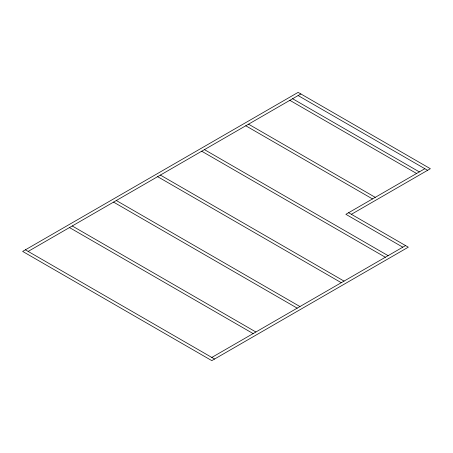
<?xml version="1.0" encoding="UTF-8"?>
<svg xmlns="http://www.w3.org/2000/svg" width="453" height="453" viewBox="0 0 453 453"><rect width="100%" height="100%" fill="white"/><g stroke="black" fill="none" stroke-linecap="round" stroke-linejoin="round"><path stroke-width="0.68" d="M28.16 251.415L300.877 93.964M424.84 168.714L345.871 214.309L402.802 247.174M351.381 214.309L430.35 168.714L298.125 92.372L22.65 251.415L211.806 360.628L408.312 247.174L348.629 212.717M211.806 357.445L405.56 245.583M298.125 95.555L427.598 170.305M292.615 98.737L419.331 171.897M289.858 100.328L416.579 173.488M248.538 124.184L375.254 197.344M245.781 125.775L372.502 198.935M204.462 149.632L388.113 255.656M201.71 151.217L385.356 257.247M160.385 175.079L344.037 281.103M157.633 176.664L341.279 282.695M116.313 200.52L299.96 306.551M113.556 202.112L297.202 308.142M72.237 225.968L255.883 331.998M69.479 227.559L253.131 333.589M25.402 249.824L214.563 359.036"/></g></svg>
